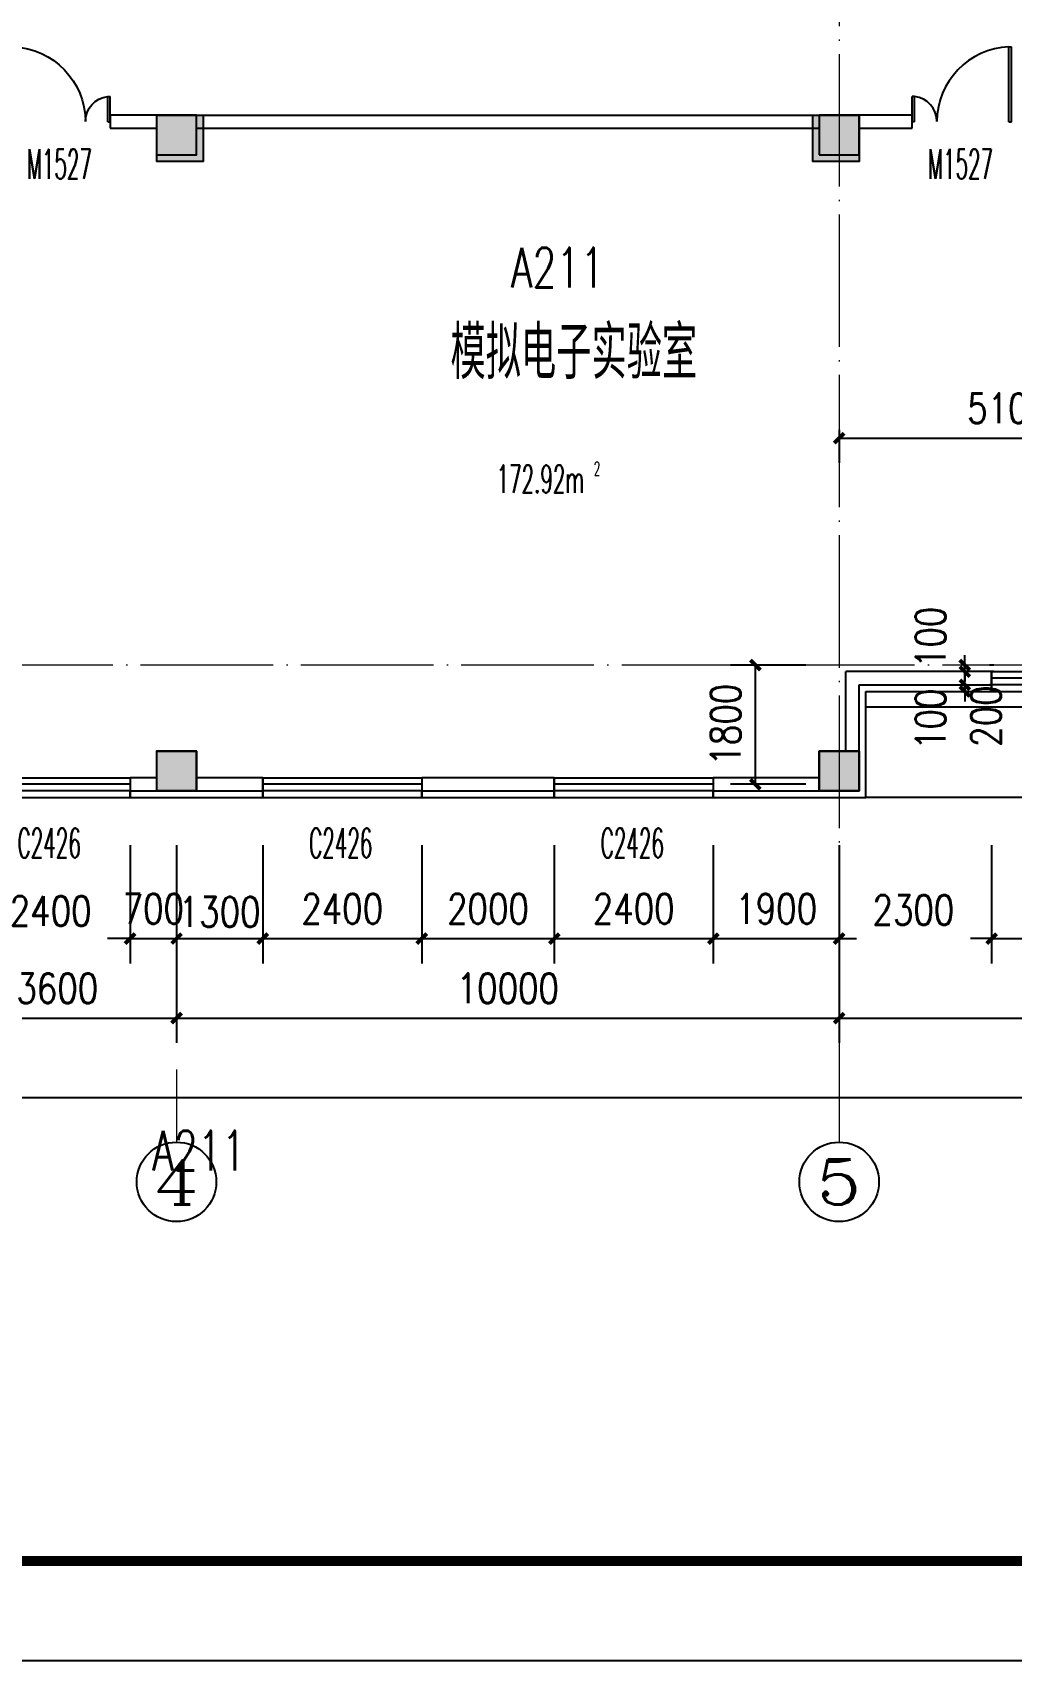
# Model space of a CAD drawing. Extents: x 1417642 to 3570900, y 124798 to 1191112.
# Drawn here: x 1455206 to 1469979, y 507748 to 532316 of the extents above; entities that cross this region are included whole.
import ezdxf
from ezdxf.enums import TextEntityAlignment as Align

# ---------------------------------------------------------------- set-up
doc = ezdxf.new("R2010")
doc.units = 0
doc.header["$LTSCALE"] = 1000
doc.header["$MEASUREMENT"] = 0
doc.linetypes.add('DOTE', pattern=[2.42, 2, -0.2, 0.02, -0.2])
doc.layers.get('0').update_dxf_attribs({"linetype": 'CONTINUOUS'})
doc.layers.get('Defpoints').update_dxf_attribs({"linetype": 'CONTINUOUS'})
for name, color, linetype in [('AXIS', 3, 'CONTINUOUS'), ('AXIS_TEXT', 7, 'CONTINUOUS'), ('colu', 2, 'CONTINUOUS'), ('COLUMN', 9, 'CONTINUOUS'), ('DOTE', 1, 'DOTE'), ('PUB_DIM', 3, 'CONTINUOUS'), ('PUB_HATCH', 8, 'CONTINUOUS'), ('PUB_TEXT', 40, 'CONTINUOUS'), ('PUB_TITLE', 4, 'CONTINUOUS'), ('SPACE', 7, 'CONTINUOUS'), ('SURFACE', 6, 'CONTINUOUS'), ('tiaozheng', 20, 'CONTINUOUS'), ('WALL', 4, 'CONTINUOUS'), ('WINDOW', 2, 'CONTINUOUS'), ('WINDOW_TEXT', 7, 'CONTINUOUS'), ('填充', 252, 'CONTINUOUS'), ('柱填充 @ 1', 8, 'CONTINUOUS'), ('立面造型', 40, 'CONTINUOUS')]:
    doc.layers.add(name, color=color, linetype=linetype)
doc.styles.add('_TCH_AXIS', font='COMPLEX', dxfattribs={"bigfont": 'GBCBIG'})
doc.styles.add('_TCH_SPACE', font='ROMANS', dxfattribs={"width": 0.7, "height": 5, "bigfont": 'Z'})
doc.styles.add('_TCH_WINDOW', font='ROMANS.shx', dxfattribs={"width": 0.7, "height": 400, "bigfont": 'Z.shx'})
doc.styles.add('DIM_FONT', font='SIMPLEX.shx', dxfattribs={"width": 0.8})
doc.styles.add('Z', font='ROMANS', dxfattribs={"width": 0.7, "bigfont": 'Z'})
doc.dimstyles.new('DIMN150', dxfattribs={"dimscale": 1.5, "dimtxt": 300, "dimasz": 100, "dimexe": 250, "dimexo": 300, "dimgap": 150, "dimtad": 1, "dimdec": 0, "dimzin": 0, "dimdsep": 46, "dimtxsty": 'DIM_FONT', "dimblk": 'ARCHTICK', "dimcen": 0.09, "dimdle": 1.5, "dimclrt": 7, "dimazin": 2, "dimtfac": 1, "dimtdec": 0, "dimtix": 1, "dimtmove": 2, "dimatfit": 3, "dimldrblk": 'ARCHTICK', "dimfxl": 1, "dimtolj": 1, "dimtzin": 0, "dimarcsym": 0})

# ---------------------------------------------------------------- blocks, each defined once
blk = doc.blocks.new('5873')
at = {"layer": '柱填充 @ 1', "ltscale": 1000}
for points in [[(1521228, 702485), (1521928, 702485), (1521928, 701785), (1521228, 701785)], [(1531128, 702485), (1531828, 702485), (1531828, 701785), (1531128, 701785)], [(1521228, 692885), (1521828, 692885), (1521828, 692285), (1521228, 692285)], [(1531228, 692885), (1531828, 692885), (1531828, 692285), (1531228, 692285)]]:
    blk.add_hatch(color=256, dxfattribs=at).paths.add_polyline_path(points)
at = {"layer": 'colu', "ltscale": 1000}
for points in [[(1521228, 702485), (1521928, 702485), (1521928, 701785), (1521228, 701785)], [(1531128, 702485), (1531828, 702485), (1531828, 701785), (1531128, 701785)], [(1521228, 692885), (1521828, 692885), (1521828, 692285), (1521228, 692285)], [(1531228, 692885), (1531828, 692885), (1531828, 692285), (1531228, 692285)]]:
    blk.add_lwpolyline(points, close=True, dxfattribs=at)
blk = doc.blocks.new('_ArchTick')
at = {"color": 0, "linetype": 'ByBlock', "const_width": 0.4}
blk.add_lwpolyline([(-0.5, -0.5), (0.5, 0.5)], dxfattribs=at)
blk = doc.blocks.new('*D2402')
at = {"layer": 'Defpoints', "color": 0}
for p in [(1469265, 522771), (1469265, 522671), (1469275, 522771)]:
    blk.add_point(p, dxfattribs=at)
at = {"layer": 'PUB_DIM', "color": 0, "lineweight": -2}
for p, q in [((1469275, 522771), (1469275, 522921)), ((1469275, 522671), (1469275, 522771)), ((1469275, 522671), (1469275, 522521)), ((1469715, 522771), (1469650, 522771)), ((1469715, 522671), (1469650, 522671))]:
    blk.add_line(p, q, dxfattribs=at)
at = {"layer": 'PUB_DIM', "color": 0, "lineweight": -2, "xscale": 150, "yscale": 150, "zscale": 150}
for p, rotation in [((1469275, 522771), 270), ((1469275, 522671), 90)]:
    blk.add_blockref('_ArchTick', p, dxfattribs=dict(at, rotation=rotation))
at = {"layer": 'PUB_DIM', "color": 7, "insert": (1468758, 523189), "char_height": 450, "attachment_point": 5, "rotation": 90, "style": 'DIM_FONT'}
blk.add_mtext('\\A1;100', dxfattribs=at)
blk = doc.blocks.new('*D2403')
at = {"layer": 'Defpoints', "color": 0}
for p in [(1469265, 522671), (1469275, 522671), (1469265, 522471)]:
    blk.add_point(p, dxfattribs=at)
at = {"layer": 'PUB_DIM', "color": 0, "lineweight": -2}
for p, q in [((1469275, 522671), (1469275, 522821)), ((1469275, 522471), (1469275, 522671)), ((1469715, 522671), (1469650, 522671)), ((1469275, 522471), (1469275, 522321)), ((1469715, 522471), (1469650, 522471))]:
    blk.add_line(p, q, dxfattribs=at)
at = {"layer": 'PUB_DIM', "color": 0, "lineweight": -2, "xscale": 150, "yscale": 150, "zscale": 150}
for p, rotation in [((1469275, 522671), 270), ((1469275, 522471), 90)]:
    blk.add_blockref('_ArchTick', p, dxfattribs=dict(at, rotation=rotation))
at = {"layer": 'PUB_DIM', "color": 7, "insert": (1469594, 521999), "char_height": 450, "attachment_point": 5, "rotation": 90, "style": 'DIM_FONT'}
blk.add_mtext('\\A1;200', dxfattribs=at)
blk = doc.blocks.new('*D2404')
at = {"layer": 'Defpoints', "color": 0}
for p in [(1469265, 522471), (1469265, 522371), (1469275, 522471)]:
    blk.add_point(p, dxfattribs=at)
at = {"layer": 'PUB_DIM', "color": 0, "lineweight": -2}
for p, q in [((1469275, 522471), (1469275, 522621)), ((1469275, 522371), (1469275, 522471)), ((1469275, 522371), (1469275, 522221)), ((1469715, 522471), (1469650, 522471)), ((1469715, 522371), (1469650, 522371))]:
    blk.add_line(p, q, dxfattribs=at)
at = {"layer": 'PUB_DIM', "color": 0, "lineweight": -2, "xscale": 150, "yscale": 150, "zscale": 150}
for p, rotation in [((1469275, 522471), 270), ((1469275, 522371), 90)]:
    blk.add_blockref('_ArchTick', p, dxfattribs=dict(at, rotation=rotation))
at = {"layer": 'PUB_DIM', "color": 7, "insert": (1468758, 521953), "char_height": 450, "attachment_point": 5, "rotation": 90, "style": 'DIM_FONT'}
blk.add_mtext('\\A1;100', dxfattribs=at)
blk = doc.blocks.new('*D2781')
at = {"layer": 'AXIS', "color": 0, "lineweight": -2}
for p, q in [((1439779, 518764), (1439779, 515867)), ((1588579, 518764), (1588579, 515867)), ((1439776, 516242), (1588581, 516242))]:
    blk.add_line(p, q, dxfattribs=at)
at = {"layer": 'Defpoints', "color": 0}
for p in [(1439779, 519214), (1588579, 519214), (1588579, 516242)]:
    blk.add_point(p, dxfattribs=at)
at = {"layer": 'AXIS', "color": 0, "lineweight": -2, "xscale": 150, "yscale": 150, "zscale": 150, "rotation": 180}
blk.add_blockref('_ArchTick', (1439779, 516242), dxfattribs=at)
at = {"layer": 'AXIS', "color": 0, "lineweight": -2, "xscale": 150, "yscale": 150, "zscale": 150}
blk.add_blockref('_ArchTick', (1588579, 516242), dxfattribs=at)
at = {"layer": 'AXIS', "color": 7, "insert": (1514179, 516692), "char_height": 450, "attachment_point": 5, "style": 'DIM_FONT'}
blk.add_mtext('\\A1;148800', dxfattribs=at)
blk = doc.blocks.new('*D2784')
at = {"layer": 'AXIS', "color": 0, "lineweight": -2}
for p, q in [((1453779, 519748), (1453779, 517067)), ((1457379, 519748), (1457379, 517067)), ((1453776, 517442), (1457381, 517442))]:
    blk.add_line(p, q, dxfattribs=at)
at = {"layer": 'Defpoints', "color": 0}
for p in [(1453779, 520198), (1457379, 520198), (1457379, 517442)]:
    blk.add_point(p, dxfattribs=at)
at = {"layer": 'AXIS', "color": 0, "lineweight": -2, "xscale": 150, "yscale": 150, "zscale": 150, "rotation": 180}
blk.add_blockref('_ArchTick', (1453779, 517442), dxfattribs=at)
at = {"layer": 'AXIS', "color": 0, "lineweight": -2, "xscale": 150, "yscale": 150, "zscale": 150}
blk.add_blockref('_ArchTick', (1457379, 517442), dxfattribs=at)
at = {"layer": 'AXIS', "color": 7, "insert": (1455579, 517892), "char_height": 450, "attachment_point": 5, "style": 'DIM_FONT'}
blk.add_mtext('\\A1;3600', dxfattribs=at)
blk = doc.blocks.new('*D2785')
at = {"layer": 'AXIS', "color": 0, "lineweight": -2}
for p, q in [((1457379, 519748), (1457379, 517067)), ((1467379, 519748), (1467379, 517067)), ((1457376, 517442), (1467381, 517442))]:
    blk.add_line(p, q, dxfattribs=at)
at = {"layer": 'Defpoints', "color": 0}
for p in [(1457379, 520198), (1467379, 520198), (1467379, 517442)]:
    blk.add_point(p, dxfattribs=at)
at = {"layer": 'AXIS', "color": 0, "lineweight": -2, "xscale": 150, "yscale": 150, "zscale": 150, "rotation": 180}
blk.add_blockref('_ArchTick', (1457379, 517442), dxfattribs=at)
at = {"layer": 'AXIS', "color": 0, "lineweight": -2, "xscale": 150, "yscale": 150, "zscale": 150}
blk.add_blockref('_ArchTick', (1467379, 517442), dxfattribs=at)
at = {"layer": 'AXIS', "color": 7, "insert": (1462379, 517892), "char_height": 450, "attachment_point": 5, "style": 'DIM_FONT'}
blk.add_mtext('\\A1;10000', dxfattribs=at)
blk = doc.blocks.new('*D2786')
at = {"layer": 'AXIS', "color": 0, "lineweight": -2}
for p, q in [((1467379, 519748), (1467379, 517067)), ((1477379, 519748), (1477379, 517067)), ((1467376, 517442), (1477381, 517442))]:
    blk.add_line(p, q, dxfattribs=at)
at = {"layer": 'Defpoints', "color": 0}
for p in [(1467379, 520198), (1477379, 520198), (1477379, 517442)]:
    blk.add_point(p, dxfattribs=at)
at = {"layer": 'AXIS', "color": 0, "lineweight": -2, "xscale": 150, "yscale": 150, "zscale": 150, "rotation": 180}
blk.add_blockref('_ArchTick', (1467379, 517442), dxfattribs=at)
at = {"layer": 'AXIS', "color": 0, "lineweight": -2, "xscale": 150, "yscale": 150, "zscale": 150}
blk.add_blockref('_ArchTick', (1477379, 517442), dxfattribs=at)
at = {"layer": 'AXIS', "color": 7, "insert": (1472379, 517892), "char_height": 450, "attachment_point": 5, "style": 'DIM_FONT'}
blk.add_mtext('\\A1;10000', dxfattribs=at)
blk = doc.blocks.new('*D3021')
at = {"layer": 'Defpoints', "color": 0}
for p in [(1454279, 520502), (1456679, 520502), (1456679, 518642)]:
    blk.add_point(p, dxfattribs=at)
at = {"layer": 'PUB_DIM', "color": 0, "lineweight": -2}
for p, q in [((1454279, 520052), (1454279, 518267)), ((1456679, 520052), (1456679, 518267)), ((1454276, 518642), (1454619, 518642)), ((1456681, 518642), (1456338, 518642))]:
    blk.add_line(p, q, dxfattribs=at)
at = {"layer": 'PUB_DIM', "color": 0, "lineweight": -2, "xscale": 150, "yscale": 150, "zscale": 150, "rotation": 180}
blk.add_blockref('_ArchTick', (1454279, 518642), dxfattribs=at)
at = {"layer": 'PUB_DIM', "color": 0, "lineweight": -2, "xscale": 150, "yscale": 150, "zscale": 150}
blk.add_blockref('_ArchTick', (1456679, 518642), dxfattribs=at)
at = {"layer": 'PUB_DIM', "color": 7, "insert": (1455479, 519060), "char_height": 450, "attachment_point": 5, "style": 'DIM_FONT'}
blk.add_mtext('\\A1;2400', dxfattribs=at)
blk = doc.blocks.new('*D3022')
at = {"layer": 'Defpoints', "color": 0}
for p in [(1456679, 520502), (1457379, 520502), (1457379, 518642)]:
    blk.add_point(p, dxfattribs=at)
at = {"layer": 'PUB_DIM', "color": 0, "lineweight": -2}
for p, q in [((1456679, 520052), (1456679, 518267)), ((1457379, 520052), (1457379, 518267)), ((1456679, 518642), (1456529, 518642)), ((1456679, 518642), (1457379, 518642)), ((1457379, 518642), (1457529, 518642))]:
    blk.add_line(p, q, dxfattribs=at)
at = {"layer": 'PUB_DIM', "color": 0, "lineweight": -2, "xscale": 150, "yscale": 150, "zscale": 150}
blk.add_blockref('_ArchTick', (1456679, 518642), dxfattribs=at)
at = {"layer": 'PUB_DIM', "color": 0, "lineweight": -2, "xscale": 150, "yscale": 150, "zscale": 150, "rotation": 180}
blk.add_blockref('_ArchTick', (1457379, 518642), dxfattribs=at)
at = {"layer": 'PUB_DIM', "color": 7, "insert": (1457029, 519092), "char_height": 450, "attachment_point": 5, "style": 'DIM_FONT'}
blk.add_mtext('\\A1;700', dxfattribs=at)
blk = doc.blocks.new('*D3023')
at = {"layer": 'Defpoints', "color": 0}
for p in [(1457379, 520502), (1458679, 520502), (1458679, 518642)]:
    blk.add_point(p, dxfattribs=at)
at = {"layer": 'PUB_DIM', "color": 0, "lineweight": -2}
for p, q in [((1457379, 520052), (1457379, 518267)), ((1458679, 520052), (1458679, 518267)), ((1457376, 518642), (1458681, 518642))]:
    blk.add_line(p, q, dxfattribs=at)
at = {"layer": 'PUB_DIM', "color": 0, "lineweight": -2, "xscale": 150, "yscale": 150, "zscale": 150, "rotation": 180}
blk.add_blockref('_ArchTick', (1457379, 518642), dxfattribs=at)
at = {"layer": 'PUB_DIM', "color": 0, "lineweight": -2, "xscale": 150, "yscale": 150, "zscale": 150}
blk.add_blockref('_ArchTick', (1458679, 518642), dxfattribs=at)
at = {"layer": 'PUB_DIM', "color": 7, "insert": (1458029, 519046), "char_height": 450, "attachment_point": 5, "style": 'DIM_FONT'}
blk.add_mtext('\\A1;1300', dxfattribs=at)
blk = doc.blocks.new('*D3024')
at = {"layer": 'Defpoints', "color": 0}
for p in [(1458679, 520502), (1461079, 520502), (1461079, 518642)]:
    blk.add_point(p, dxfattribs=at)
at = {"layer": 'PUB_DIM', "color": 0, "lineweight": -2}
for p, q in [((1458679, 520052), (1458679, 518267)), ((1461079, 520052), (1461079, 518267)), ((1458676, 518642), (1461081, 518642))]:
    blk.add_line(p, q, dxfattribs=at)
at = {"layer": 'PUB_DIM', "color": 0, "lineweight": -2, "xscale": 150, "yscale": 150, "zscale": 150, "rotation": 180}
blk.add_blockref('_ArchTick', (1458679, 518642), dxfattribs=at)
at = {"layer": 'PUB_DIM', "color": 0, "lineweight": -2, "xscale": 150, "yscale": 150, "zscale": 150}
blk.add_blockref('_ArchTick', (1461079, 518642), dxfattribs=at)
at = {"layer": 'PUB_DIM', "color": 7, "insert": (1459879, 519092), "char_height": 450, "attachment_point": 5, "style": 'DIM_FONT'}
blk.add_mtext('\\A1;2400', dxfattribs=at)
blk = doc.blocks.new('*D3025')
at = {"layer": 'Defpoints', "color": 0}
for p in [(1461079, 520502), (1463079, 520502), (1463079, 518642)]:
    blk.add_point(p, dxfattribs=at)
at = {"layer": 'PUB_DIM', "color": 0, "lineweight": -2}
for p, q in [((1461079, 520052), (1461079, 518267)), ((1463079, 520052), (1463079, 518267)), ((1461076, 518642), (1463081, 518642))]:
    blk.add_line(p, q, dxfattribs=at)
at = {"layer": 'PUB_DIM', "color": 0, "lineweight": -2, "xscale": 150, "yscale": 150, "zscale": 150, "rotation": 180}
blk.add_blockref('_ArchTick', (1461079, 518642), dxfattribs=at)
at = {"layer": 'PUB_DIM', "color": 0, "lineweight": -2, "xscale": 150, "yscale": 150, "zscale": 150}
blk.add_blockref('_ArchTick', (1463079, 518642), dxfattribs=at)
at = {"layer": 'PUB_DIM', "color": 7, "insert": (1462079, 519092), "char_height": 450, "attachment_point": 5, "style": 'DIM_FONT'}
blk.add_mtext('\\A1;2000', dxfattribs=at)
blk = doc.blocks.new('*D3026')
at = {"layer": 'Defpoints', "color": 0}
for p in [(1463079, 520502), (1465479, 520502), (1465479, 518642)]:
    blk.add_point(p, dxfattribs=at)
at = {"layer": 'PUB_DIM', "color": 0, "lineweight": -2}
for p, q in [((1463079, 520052), (1463079, 518267)), ((1465479, 520052), (1465479, 518267)), ((1463076, 518642), (1465481, 518642))]:
    blk.add_line(p, q, dxfattribs=at)
at = {"layer": 'PUB_DIM', "color": 0, "lineweight": -2, "xscale": 150, "yscale": 150, "zscale": 150, "rotation": 180}
blk.add_blockref('_ArchTick', (1463079, 518642), dxfattribs=at)
at = {"layer": 'PUB_DIM', "color": 0, "lineweight": -2, "xscale": 150, "yscale": 150, "zscale": 150}
blk.add_blockref('_ArchTick', (1465479, 518642), dxfattribs=at)
at = {"layer": 'PUB_DIM', "color": 7, "insert": (1464279, 519092), "char_height": 450, "attachment_point": 5, "style": 'DIM_FONT'}
blk.add_mtext('\\A1;2400', dxfattribs=at)
blk = doc.blocks.new('*D3027')
at = {"layer": 'Defpoints', "color": 0}
for p in [(1465479, 520502), (1467379, 520502), (1467379, 518642)]:
    blk.add_point(p, dxfattribs=at)
at = {"layer": 'PUB_DIM', "color": 0, "lineweight": -2}
for p, q in [((1465479, 520052), (1465479, 518267)), ((1467379, 520052), (1467379, 518267)), ((1465476, 518642), (1467381, 518642))]:
    blk.add_line(p, q, dxfattribs=at)
at = {"layer": 'PUB_DIM', "color": 0, "lineweight": -2, "xscale": 150, "yscale": 150, "zscale": 150, "rotation": 180}
blk.add_blockref('_ArchTick', (1465479, 518642), dxfattribs=at)
at = {"layer": 'PUB_DIM', "color": 0, "lineweight": -2, "xscale": 150, "yscale": 150, "zscale": 150}
blk.add_blockref('_ArchTick', (1467379, 518642), dxfattribs=at)
at = {"layer": 'PUB_DIM', "color": 7, "insert": (1466429, 519092), "char_height": 450, "attachment_point": 5, "style": 'DIM_FONT'}
blk.add_mtext('\\A1;1900', dxfattribs=at)
blk = doc.blocks.new('*D3028')
at = {"layer": 'Defpoints', "color": 0}
for p in [(1467379, 520502), (1469679, 520502), (1469679, 518642)]:
    blk.add_point(p, dxfattribs=at)
at = {"layer": 'PUB_DIM', "color": 0, "lineweight": -2}
for p, q in [((1467379, 520052), (1467379, 518267)), ((1469679, 520052), (1469679, 518267)), ((1467376, 518642), (1467641, 518642)), ((1469681, 518642), (1469359, 518642))]:
    blk.add_line(p, q, dxfattribs=at)
at = {"layer": 'PUB_DIM', "color": 0, "lineweight": -2, "xscale": 150, "yscale": 150, "zscale": 150, "rotation": 180}
blk.add_blockref('_ArchTick', (1467379, 518642), dxfattribs=at)
at = {"layer": 'PUB_DIM', "color": 0, "lineweight": -2, "xscale": 150, "yscale": 150, "zscale": 150}
blk.add_blockref('_ArchTick', (1469679, 518642), dxfattribs=at)
at = {"layer": 'PUB_DIM', "color": 7, "insert": (1468500, 519073), "char_height": 450, "attachment_point": 5, "style": 'DIM_FONT'}
blk.add_mtext('\\A1;2300', dxfattribs=at)
blk = doc.blocks.new('*D3029')
at = {"layer": 'Defpoints', "color": 0}
for p in [(1469679, 520502), (1472079, 520502), (1472079, 518642)]:
    blk.add_point(p, dxfattribs=at)
at = {"layer": 'PUB_DIM', "color": 0, "lineweight": -2}
for p, q in [((1469679, 520052), (1469679, 518267)), ((1472079, 520052), (1472079, 518267)), ((1469676, 518642), (1472081, 518642))]:
    blk.add_line(p, q, dxfattribs=at)
at = {"layer": 'PUB_DIM', "color": 0, "lineweight": -2, "xscale": 150, "yscale": 150, "zscale": 150, "rotation": 180}
blk.add_blockref('_ArchTick', (1469679, 518642), dxfattribs=at)
at = {"layer": 'PUB_DIM', "color": 0, "lineweight": -2, "xscale": 150, "yscale": 150, "zscale": 150}
blk.add_blockref('_ArchTick', (1472079, 518642), dxfattribs=at)
at = {"layer": 'PUB_DIM', "color": 7, "insert": (1470879, 519092), "char_height": 450, "attachment_point": 5, "style": 'DIM_FONT'}
blk.add_mtext('\\A1;2400', dxfattribs=at)
blk = doc.blocks.new('*D3031')
at = {"layer": 'Defpoints', "color": 0}
for p in [(1466115, 522771), (1467327, 522771), (1467327, 520971)]:
    blk.add_point(p, dxfattribs=at)
at = {"layer": 'PUB_DIM', "color": 0, "lineweight": -2}
for p, q in [((1466877, 522771), (1465740, 522771)), ((1466115, 520969), (1466115, 522773)), ((1466877, 520971), (1465740, 520971))]:
    blk.add_line(p, q, dxfattribs=at)
at = {"layer": 'PUB_DIM', "color": 0, "lineweight": -2, "xscale": 150, "yscale": 150, "zscale": 150}
for p, rotation in [((1466115, 522771), 90), ((1466115, 520971), 270)]:
    blk.add_blockref('_ArchTick', p, dxfattribs=dict(at, rotation=rotation))
at = {"layer": 'PUB_DIM', "color": 7, "insert": (1465665, 521871), "char_height": 450, "attachment_point": 5, "rotation": 90, "style": 'DIM_FONT'}
blk.add_mtext('\\A1;1800', dxfattribs=at)
blk = doc.blocks.new('*D3047')
at = {"layer": 'Defpoints', "color": 0}
for p in [(1467379, 526771), (1472479, 526771), (1472479, 526195)]:
    blk.add_point(p, dxfattribs=at)
at = {"layer": 'PUB_DIM', "color": 0, "lineweight": -2}
for p, q in [((1467379, 526321), (1467379, 525820)), ((1472479, 526321), (1472479, 525820)), ((1467376, 526195), (1472481, 526195))]:
    blk.add_line(p, q, dxfattribs=at)
at = {"layer": 'PUB_DIM', "color": 0, "lineweight": -2, "xscale": 150, "yscale": 150, "zscale": 150, "rotation": 180}
blk.add_blockref('_ArchTick', (1467379, 526195), dxfattribs=at)
at = {"layer": 'PUB_DIM', "color": 0, "lineweight": -2, "xscale": 150, "yscale": 150, "zscale": 150}
blk.add_blockref('_ArchTick', (1472479, 526195), dxfattribs=at)
at = {"layer": 'PUB_DIM', "color": 7, "insert": (1469929, 526645), "char_height": 450, "attachment_point": 5, "style": 'DIM_FONT'}
blk.add_mtext('\\A1;5100', dxfattribs=at)
blk = doc.blocks.new('_FZH')
blk.add_lwpolyline([(-0.5, -0.5), (0.5, -0.5), (0.5, 0.5), (-0.5, 0.5)], close=True)
at = {"layer": 'PUB_HATCH'}
blk.add_solid([(-0.5, -0.5), (0.5, -0.5), (-0.5, 0.5), (0.5, 0.5)], dxfattribs=at)
blk = doc.blocks.new('$DorLib2D$00000225')
at = {"color": 0}
for p, q in [((0.475, -0.001), (0.475, 0.752)), ((0.475, 0.752), (0.5, 0.752)), ((0.5, -0.001), (0.5, 0.752)), ((-0.5, 0), (-0.5, 0.252)), ((-0.475, 0.252), (-0.5, 0.252)), ((-0.475, 0), (-0.475, 0.252)), ((-0.475, 0), (-0.5, 0)), ((0.475, -0.001), (0.5, -0.001))]:
    blk.add_line(p, q, dxfattribs=at)
for centre, radius, start, end in [((0.505, -0.002), 0.755, 92.2493, 179.7238), ((-0.501, 0.003), 0.251, 359.7899, 84.0974)]:
    blk.add_arc(centre, radius, start, end, dxfattribs=at)
blk = doc.blocks.new('$TCHSYS$WIN2D')
for p, q in [((-0.5, 0.5), (0.5, 0.5)), ((-0.5, 0.5), (-0.5, -0.5)), ((0.5, 0.5), (0.5, -0.5)), ((0.5, 0.167), (-0.5, 0.167)), ((0.5, -0.167), (-0.5, -0.167)), ((-0.5, -0.5), (0.5, -0.5))]:
    blk.add_line(p, q)

msp = doc.modelspace()

# ---------------------------------------------------------------- linework, layer by layer
at = {"layer": 'AXIS', "lineweight": 0}
for p, q in [((1457378.7, 516666.9, 0), (1457378.7, 515570.4, 0)), ((1467378.7, 516666.9, 0), (1467378.7, 515570.4, 0))]:
    msp.add_line(p, q, dxfattribs=at)
at = {"layer": 'AXIS'}
for centre in [(1457378.7, 514970.4), (1467378.7, 514970.4)]:
    msp.add_circle(centre, 600, dxfattribs=at)
at = {"layer": 'DOTE', "lineweight": 0, "elevation": 0}
for points in [[(1467378.7, 626370.9), (1467378.7, 515570.4)], [(1594356.4, 522770.9), (1432052.3, 522770.9)]]:
    msp.add_lwpolyline(points, dxfattribs=at)
at = {"layer": 'PUB_TITLE'}
msp.add_lwpolyline([(1417642.3, 507748.4), (1618342.3, 507748.4), (1618342.3, 633898.4), (1417642.3, 633898.4)], close=True, dxfattribs=at)
at = {"layer": 'PUB_TITLE', "const_width": 150}
msp.add_lwpolyline([(1421392.3, 509248.4), (1616842.3, 509248.4), (1616842.3, 632398.4), (1421392.3, 632398.4)], close=True, dxfattribs=at)
at = {"layer": 'SURFACE'}
for p, q in [((1467778.7, 520770.9), (1467778.7, 522370.9)), ((1467778.7, 522370.9), (1469678.7, 522370.9)), ((1469678.7, 522370.9), (1469678.7, 522470.9)), ((1456678.7, 520770.9), (1456678.7, 520870.9)), ((1458678.7, 520770.9), (1458678.7, 520870.9)), ((1461078.7, 520770.9), (1461078.7, 520870.9)), ((1463078.7, 520770.9), (1463078.7, 520870.9)), ((1465478.7, 520770.9), (1465478.7, 520870.9)), ((1456678.7, 520770.9), (1457378.7, 520770.9)), ((1457378.7, 520770.9), (1458678.7, 520770.9)), ((1461078.7, 520770.9), (1463078.7, 520770.9)), ((1465478.7, 520770.9), (1467778.7, 520770.9))]:
    msp.add_line(p, q, dxfattribs=at)
at = {"layer": 'WALL'}
for p, q in [((1457078.7, 531070.9), (1456378.7, 531070.9)), ((1456378.7, 531070.9), (1456378.7, 530870.9)), ((1457678.7, 531070.9), (1467078.7, 531070.9)), ((1468478.7, 531070.9), (1467678.7, 531070.9)), ((1468478.7, 530870.9), (1468478.7, 531070.9)), ((1456378.7, 530870.9), (1457078.7, 530870.9)), ((1457678.7, 530870.9), (1467078.7, 530870.9)), ((1467678.7, 530870.9), (1468478.7, 530870.9)), ((1467478.7, 521470.9), (1467478.7, 522670.9)), ((1469678.7, 522670.9), (1467478.7, 522670.9)), ((1469678.7, 522470.9), (1469678.7, 522670.9)), ((1467678.7, 521470.9), (1467678.7, 522470.9)), ((1467678.7, 522470.9), (1469678.7, 522470.9)), ((1457078.7, 521070.9), (1456678.7, 521070.9)), ((1456678.7, 521070.9), (1456678.7, 520870.9)), ((1456678.7, 520870.9), (1457078.7, 520870.9)), ((1458678.7, 521070.9), (1457678.7, 521070.9)), ((1457678.7, 520870.9), (1458678.7, 520870.9)), ((1458678.7, 520870.9), (1458678.7, 521070.9)), ((1463078.7, 521070.9), (1461078.7, 521070.9)), ((1461078.7, 521070.9), (1461078.7, 520870.9)), ((1461078.7, 520870.9), (1463078.7, 520870.9)), ((1463078.7, 520870.9), (1463078.7, 521070.9)), ((1467078.7, 521070.9), (1465478.7, 521070.9)), ((1465478.7, 521070.9), (1465478.7, 520870.9)), ((1465478.7, 520870.9), (1467078.7, 520870.9))]:
    msp.add_line(p, q, dxfattribs=at)
at = {"layer": '立面造型'}
for p, q in [((1476978.7, 522136.3, 0), (1467778.7, 522136.3, 0)), ((1476978.7, 520770.9, 0), (1467778.7, 520770.9, 0))]:
    msp.add_line(p, q, dxfattribs=at)

# ---------------------------------------------------------------- block references
at = {"layer": 'COLUMN', "lineweight": 0, "xscale": 600, "yscale": 600, "zscale": 600}
for p in [(1457378.7, 530770.9, 0), (1467378.7, 530770.9, 0), (1457378.7, 521170.9, 0), (1467378.7, 521170.9, 0)]:
    msp.add_blockref('_FZH', p, dxfattribs=at)
at = {"layer": 'tiaozheng'}
msp.add_blockref('5873', (-64148.9, -171414.5, 0), dxfattribs=at)
at = {"layer": 'WINDOW', "lineweight": 0}
ref = msp.add_blockref('$DorLib2D$00000225', (1455628.7, 530970.9), dxfattribs=dict(at, xscale=-1500, yscale=1500, zscale=-1500))
ref.add_attrib('A', 'M1527', (1455119.4, 530107.6), dxfattribs={"layer": 'WINDOW_TEXT', "lineweight": 0, "height": 446.25, "style": '_TCH_WINDOW', "width": 0.494118})
ref = msp.add_blockref('$DorLib2D$00000225', (1469228.7, 530970.9), dxfattribs=dict(at, xscale=1500, yscale=1500, zscale=1500))
ref.add_attrib('A', 'M1527', (1468719.4, 530108.9), dxfattribs={"layer": 'WINDOW_TEXT', "lineweight": 0, "height": 446.25, "style": '_TCH_WINDOW', "width": 0.494118})
at = {"layer": 'WINDOW', "color": 2}
ref = msp.add_blockref('$TCHSYS$WIN2D', (1470878.7, 522520.9), dxfattribs=dict(at, xscale=2400, yscale=300, zscale=2400))
ref.add_attrib('A', 'C2426', (1470379.9, 521460.3), dxfattribs={"layer": 'WINDOW_TEXT', "color": 2, "height": 446.25, "style": '_TCH_WINDOW', "width": 0.494118})
ref = msp.add_blockref('$TCHSYS$WIN2D', (1455478.7, 520920.9), dxfattribs=dict(at, xscale=2400, yscale=300, zscale=2400))
ref.add_attrib('A', 'C2426', (1454979.9, 519860.3), dxfattribs={"layer": 'WINDOW_TEXT', "color": 2, "height": 446.25, "style": '_TCH_WINDOW', "width": 0.494118})
ref = msp.add_blockref('$TCHSYS$WIN2D', (1459878.7, 520920.9), dxfattribs=dict(at, xscale=2400, yscale=300, zscale=2400, rotation=359.9999999999582))
ref.add_attrib('A', 'C2426', (1459379.9, 519860.3), dxfattribs={"layer": 'WINDOW_TEXT', "color": 2, "height": 446.25, "style": '_TCH_WINDOW', "width": 0.494118})
ref = msp.add_blockref('$TCHSYS$WIN2D', (1464278.7, 520920.9), dxfattribs=dict(at, xscale=2400, yscale=300, zscale=2400, rotation=359.9999999999582))
ref.add_attrib('A', 'C2426', (1463779.9, 519860.3), dxfattribs={"layer": 'WINDOW_TEXT', "color": 2, "height": 446.25, "style": '_TCH_WINDOW', "width": 0.494118})

# ---------------------------------------------------------------- texts
at = {"layer": 'AXIS_TEXT', "style": '_TCH_AXIS'}
for s, width, p, p2 in [('4', 1.3125, (1457039.3, 514630.9), (1457718.1, 514630.9)), ('5', 1.5, (1467039.3, 514630.9), (1467718.1, 514630.9))]:
    msp.add_text(s, height=678.8, dxfattribs=dict(at, width=width)).set_placement(p, p2, align=Align.FIT)
at = {"layer": 'PUB_TEXT', "color": 1, "lineweight": 60, "style": 'Z', "width": 0.7}
for p in [(1462426.8, 528469), (1457013.9, 515143.5, 0)]:
    msp.add_text('A211', height=600, dxfattribs=at).set_placement(p)
at = {"layer": 'SPACE', "style": '_TCH_SPACE', "width": 0.525}
for s, height, p in [('172.92m', 420, (1462207.8, 525367.4, 0)), ('2', 210, (1463677.8, 525629.9, 0))]:
    msp.add_text(s, height=height, dxfattribs=at).set_placement(p)
at = {"layer": '填充', "insert": (1461512.4, 527886.7), "char_height": 800, "width": 4581.487, "attachment_point": 1, "style": '_TCH_WINDOW'}
msp.add_mtext('{\\C2;模拟电子实验室}', dxfattribs=at)

# ---------------------------------------------------------------- dimensions: what is measured, and where the dimension line sits
at = {"layer": 'AXIS'}
for p1, p2, distance, picture, middle in [((1453778.7, 520198), (1457378.7, 520198), -2756.1, '*D2784', (1455578.7, 517891.9)), ((1457378.7, 520198), (1467378.7, 520198), -2756.1, '*D2785', (1462378.7, 517891.9)), ((1467378.7, 520198), (1477378.7, 520198), -2756.1, '*D2786', (1472378.7, 517891.9)), ((1439778.7, 519214.1), (1588578.7, 519214.1), -2972.2, '*D2781', (1514178.7, 516691.9))]:
    dim = msp.add_aligned_dim(p1=p1, p2=p2, distance=distance, dimstyle='DIMN150', dxfattribs=at)
    dim.commit()
    dim.dimension.update_dxf_attribs({"geometry": picture, "text_midpoint": middle})
at = {"layer": 'PUB_DIM'}
for p1, p2, distance, picture, middle in [((1467378.7, 526770.9), (1472478.7, 526770.9), -576.1, '*D3047', (1469928.7, 526644.8)), ((1467327, 520970.9), (1467327, 522770.9), 1211.7, '*D3031', (1465665.3, 521870.9)), ((1456678.7, 520501.7), (1457378.7, 520501.7), -1859.8, '*D3022', (1457028.7, 519091.9)), ((1458678.7, 520501.7), (1461078.7, 520501.7), -1859.8, '*D3024', (1459878.7, 519091.9)), ((1461078.7, 520501.7), (1463078.7, 520501.7), -1859.8, '*D3025', (1462078.7, 519091.9)), ((1463078.7, 520501.7), (1465478.7, 520501.7), -1859.8, '*D3026', (1464278.7, 519091.9)), ((1465478.7, 520501.7), (1467378.7, 520501.7), -1859.8, '*D3027', (1466428.7, 519091.9)), ((1469678.7, 520501.7), (1472078.7, 520501.7), -1859.8, '*D3029', (1470878.7, 519091.9))]:
    dim = msp.add_aligned_dim(p1=p1, p2=p2, distance=distance, dimstyle='DIMN150', dxfattribs=at)
    dim.commit()
    dim.dimension.update_dxf_attribs({"geometry": picture, "text_midpoint": middle})
for base, p1, p2, angle, picture, middle in [((1469275.3, 522770.9), (1469265.5, 522670.9), (1469265.5, 522770.9), 90, '*D2402', (1468757.8, 523188.6)), ((1469275.3, 522670.9), (1469265.5, 522470.9), (1469265.5, 522670.9), 90, '*D2403', (1469594.3, 521998.8)), ((1469275.3, 522470.9), (1469265.5, 522370.9), (1469265.5, 522470.9), 90, '*D2404', (1468757.8, 521953.1)), ((1456678.7, 518641.9), (1454278.7, 520501.7), (1456678.7, 520501.7), 0, '*D3021', (1455478.7, 519060.1)), ((1458678.7, 518641.9), (1457378.7, 520501.7), (1458678.7, 520501.7), 0, '*D3023', (1458028.7, 519045.7)), ((1469678.7, 518641.9), (1467378.7, 520501.7), (1469678.7, 520501.7), 0, '*D3028', (1468500, 519073.5))]:
    dim = msp.add_linear_dim(base=base, p1=p1, p2=p2, angle=angle, dimstyle='DIMN150', dxfattribs=at)
    dim.commit()
    dim.dimension.update_dxf_attribs({"geometry": picture, "text_midpoint": middle, "dimtype": 129})

doc.saveas('drawing.dxf')
